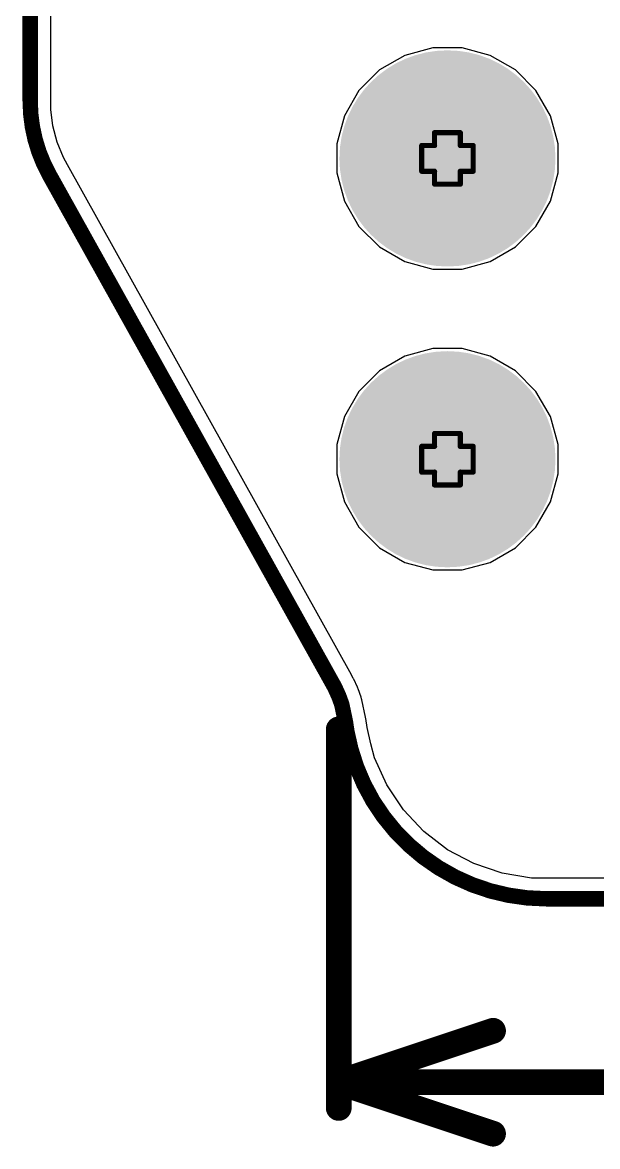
# Model space of a CAD drawing. Header units: inches. Extents: x -3 to 5381, y -57 to 5355.
# Drawn here: x 2.13 to 7.81, y -53.85 to -42.75 of the extents above; entities that cross this region are included whole.
import ezdxf

# ---------------------------------------------------------------- set-up
doc = ezdxf.new("R2010")
doc.units = ezdxf.units.IN
for name, color, linetype in [('Board_Outline', 216, 'Continuous'), ('Bottom Layer', 5, 'Continuous'), ('Bottom Solder', 6, 'Continuous'), ('Dimension', 6, 'Continuous'), ('Drill Drawing', 1, 'Continuous'), ('Multi-Layer', 9, 'Continuous'), ('Pad Holes', 156, 'Continuous'), ('Top Layer', 1, 'Continuous'), ('Top Solder', 216, 'Continuous')]:
    doc.layers.add(name, color=color, linetype=linetype)

msp = doc.modelspace()

# ---------------------------------------------------------------- hatches: boundary and pattern name
at = {"layer": 'Bottom Layer'}
h = msp.add_hatch(color=5, dxfattribs=at)
edge = h.paths.add_edge_path()
edge.add_arc((6.33, -44.096), 0.965, 0, 360)
h = msp.add_hatch(color=5, dxfattribs=at)
edge = h.paths.add_edge_path()
edge.add_arc((6.33, -47.066), 0.965, 0, 360)
at = {"layer": 'Bottom Solder'}
h = msp.add_hatch(color=6, dxfattribs=at)
edge = h.paths.add_edge_path()
edge.add_arc((6.33, -44.096), 1.067, 0, 360)
h = msp.add_hatch(color=6, dxfattribs=at)
edge = h.paths.add_edge_path()
edge.add_arc((6.33, -47.066), 1.067, 0, 360)
at = {"layer": 'Multi-Layer'}
h = msp.add_hatch(color=9, dxfattribs=at)
edge = h.paths.add_edge_path()
edge.add_arc((6.33, -44.096), 0.965, 0, 360)
h = msp.add_hatch(color=9, dxfattribs=at)
edge = h.paths.add_edge_path()
edge.add_arc((6.33, -47.066), 0.965, 0, 360)
at = {"layer": 'Pad Holes'}
h = msp.add_hatch(color=7, dxfattribs=at)
edge = h.paths.add_edge_path()
edge.add_arc((6.33, -44.096), 0.965, 0, 360)
h = msp.add_hatch(color=7, dxfattribs=at)
edge = h.paths.add_edge_path()
edge.add_arc((6.33, -47.066), 0.965, 0, 360)
at = {"layer": 'Top Layer'}
h = msp.add_hatch(color=1, dxfattribs=at)
edge = h.paths.add_edge_path()
edge.add_arc((6.33, -44.096), 0.965, 0, 360)
h = msp.add_hatch(color=1, dxfattribs=at)
edge = h.paths.add_edge_path()
edge.add_arc((6.33, -47.066), 0.965, 0, 360)
at = {"layer": 'Top Solder'}
h = msp.add_hatch(color=216, dxfattribs=at)
edge = h.paths.add_edge_path()
edge.add_arc((6.33, -44.096), 1.067, 0, 360)
h = msp.add_hatch(color=216, dxfattribs=at)
edge = h.paths.add_edge_path()
edge.add_arc((6.33, -47.066), 1.067, 0, 360)

# ---------------------------------------------------------------- linework, layer by layer
at = {"layer": 'Board_Outline'}
for points in [[(2.209, -43.53, 0.152, 0.152, 0), (2.209, -39.739, 0.152, 0.152, 0)], [(2.399, -44.26, 0.152, 0.152, -0.127786), (2.209, -43.53, 0.152, 0.152, 0)], [(2.399, -44.26, 0.152, 0.152, 0), (5.204, -49.294, 0.152, 0.152, 0)], [(5.204, -49.294, 0.152, 0.152, 0), (5.22, -49.324, 0.152, 0.152, 0)], [(5.22, -49.324, 0.152, 0.152, 0), (5.256, -49.403, 0.152, 0.152, 0)], [(5.256, -49.403, 0.152, 0.152, 0), (5.286, -49.485, 0.152, 0.152, 0)], [(5.286, -49.485, 0.152, 0.152, 0), (5.322, -49.655, 0.152, 0.152, 0)], [(5.322, -49.655, 0.152, 0.152, 0), (5.337, -49.754, 0.152, 0.152, 0)], [(5.337, -49.754, 0.152, 0.152, 0), (5.375, -49.924, 0.152, 0.152, 0)], [(7.307, -51.406, 0.152, 0.152, -0.339455), (5.375, -49.924, 0.152, 0.152, 0)], [(7.307, -51.406, 0.152, 0.152, 0), (31.354, -51.406, 0.152, 0.152, 0)]]:
    msp.add_lwpolyline(points, format="xyseb", dxfattribs=at)
for points in [[(2.171, -43.53, 0.0762, 0.0762, 1), (2.247, -43.53, 0.0762, 0.0762, 1)], [(2.171, -43.53, 0.0762, 0.0762, 1), (2.247, -43.53, 0.0762, 0.0762, 1)], [(2.361, -44.26, 0.0762, 0.0762, 1), (2.437, -44.26, 0.0762, 0.0762, 1)], [(2.361, -44.26, 0.0762, 0.0762, 1), (2.437, -44.26, 0.0762, 0.0762, 1)], [(5.166, -49.294, 0.0762, 0.0762, 1), (5.242, -49.294, 0.0762, 0.0762, 1)], [(5.166, -49.294, 0.0762, 0.0762, 1), (5.242, -49.294, 0.0762, 0.0762, 1)], [(5.182, -49.324, 0.0762, 0.0762, 1), (5.258, -49.324, 0.0762, 0.0762, 1)], [(5.182, -49.324, 0.0762, 0.0762, 1), (5.258, -49.324, 0.0762, 0.0762, 1)], [(5.218, -49.403, 0.0762, 0.0762, 1), (5.294, -49.403, 0.0762, 0.0762, 1)], [(5.218, -49.403, 0.0762, 0.0762, 1), (5.294, -49.403, 0.0762, 0.0762, 1)], [(5.248, -49.485, 0.0762, 0.0762, 1), (5.324, -49.485, 0.0762, 0.0762, 1)], [(5.248, -49.485, 0.0762, 0.0762, 1), (5.324, -49.485, 0.0762, 0.0762, 1)], [(5.284, -49.655, 0.0762, 0.0762, 1), (5.36, -49.655, 0.0762, 0.0762, 1)], [(5.284, -49.655, 0.0762, 0.0762, 1), (5.36, -49.655, 0.0762, 0.0762, 1)], [(5.299, -49.754, 0.0762, 0.0762, 1), (5.375, -49.754, 0.0762, 0.0762, 1)], [(5.299, -49.754, 0.0762, 0.0762, 1), (5.375, -49.754, 0.0762, 0.0762, 1)], [(5.337, -49.924, 0.0762, 0.0762, 1), (5.413, -49.924, 0.0762, 0.0762, 1)], [(5.337, -49.924, 0.0762, 0.0762, 1), (5.413, -49.924, 0.0762, 0.0762, 1)], [(7.269, -51.406, 0.0762, 0.0762, 1), (7.345, -51.406, 0.0762, 0.0762, 1)], [(7.269, -51.406, 0.0762, 0.0762, 1), (7.345, -51.406, 0.0762, 0.0762, 1)]]:
    msp.add_lwpolyline(points, format="xyseb", close=True, dxfattribs=at)
at = {"layer": 'Bottom Layer'}
for p, q in [((2.413, -43.612), (2.413, -39.739)), ((6.186, -43.004), (5.909, -43.079)), ((6.474, -43.004), (6.186, -43.004)), ((6.752, -43.079), (6.474, -43.004)), ((5.909, -43.079), (5.66, -43.222)), ((7.001, -43.222), (6.752, -43.079)), ((5.66, -43.222), (5.456, -43.426)), ((7.204, -43.426), (7.001, -43.222)), ((5.456, -43.426), (5.313, -43.675)), ((7.348, -43.675), (7.204, -43.426)), ((2.434, -43.776), (2.413, -43.612)), ((5.313, -43.675), (5.238, -43.952)), ((7.422, -43.952), (7.348, -43.675)), ((2.475, -43.935), (2.434, -43.776)), ((2.537, -44.088), (2.475, -43.935)), ((5.238, -43.952), (5.238, -44.24)), ((7.422, -44.24), (7.422, -43.952)), ((2.577, -44.161), (2.537, -44.088)), ((5.382, -49.194), (2.577, -44.161)), ((5.238, -44.24), (5.313, -44.518)), ((7.348, -44.518), (7.422, -44.24)), ((5.313, -44.518), (5.456, -44.767)), ((7.204, -44.767), (7.348, -44.518)), ((5.456, -44.767), (5.66, -44.97)), ((7.001, -44.97), (7.204, -44.767)), ((5.66, -44.97), (5.909, -45.114)), ((6.752, -45.114), (7.001, -44.97)), ((5.909, -45.114), (6.186, -45.188)), ((6.474, -45.188), (6.752, -45.114)), ((6.186, -45.188), (6.474, -45.188)), ((5.909, -46.049), (5.66, -46.192)), ((6.186, -45.974), (5.909, -46.049)), ((6.474, -45.974), (6.186, -45.974)), ((6.752, -46.049), (6.474, -45.974)), ((7.001, -46.192), (6.752, -46.049)), ((5.66, -46.192), (5.456, -46.396)), ((7.204, -46.396), (7.001, -46.192)), ((5.456, -46.396), (5.313, -46.645)), ((7.348, -46.645), (7.204, -46.396)), ((5.313, -46.645), (5.238, -46.922)), ((7.422, -46.922), (7.348, -46.645)), ((5.238, -46.922), (5.238, -47.21)), ((7.422, -47.21), (7.422, -46.922)), ((5.238, -47.21), (5.313, -47.488)), ((7.348, -47.488), (7.422, -47.21)), ((5.313, -47.488), (5.456, -47.737)), ((7.204, -47.737), (7.348, -47.488)), ((5.456, -47.737), (5.66, -47.94)), ((7.001, -47.94), (7.204, -47.737)), ((5.66, -47.94), (5.909, -48.084)), ((6.752, -48.084), (7.001, -47.94)), ((5.909, -48.084), (6.186, -48.158)), ((6.186, -48.158), (6.474, -48.158)), ((6.474, -48.158), (6.752, -48.084)), ((5.382, -49.196), (5.382, -49.194)), ((5.383, -49.197), (5.382, -49.196)), ((5.4, -49.227), (5.383, -49.197)), ((5.401, -49.233), (5.4, -49.227)), ((5.405, -49.239), (5.401, -49.233)), ((5.442, -49.318), (5.405, -49.239)), ((5.444, -49.327), (5.442, -49.318)), ((5.448, -49.334), (5.444, -49.327)), ((5.478, -49.416), (5.448, -49.334)), ((5.48, -49.43), (5.478, -49.416)), ((5.485, -49.442), (5.48, -49.43)), ((5.522, -49.613), (5.485, -49.442)), ((5.522, -49.619), (5.522, -49.613)), ((5.524, -49.625), (5.522, -49.619)), ((5.538, -49.716), (5.524, -49.625)), ((5.573, -49.875), (5.538, -49.716)), ((5.61, -50.013), (5.573, -49.875)), ((5.732, -50.281), (5.61, -50.013)), ((5.895, -50.526), (5.732, -50.281)), ((6.097, -50.741), (5.895, -50.526)), ((6.33, -50.921), (6.097, -50.741)), ((6.59, -51.059), (6.33, -50.921)), ((6.869, -51.154), (6.59, -51.059)), ((7.16, -51.202), (6.869, -51.154)), ((7.307, -51.202), (7.16, -51.202)), ((31.351, -51.202), (7.307, -51.202))]:
    msp.add_line(p, q, dxfattribs=at)
at = {"layer": 'Dimension'}
for points in [[(5.256, -53.471, 0.254, 0.254, 0), (5.256, -49.733, 0.254, 0.254, 0)], [(5.256, -53.217, 0.254, 0.254, 0), (6.78, -52.709, 0.254, 0.254, 0)], [(5.256, -53.217, 0.254, 0.254, 0), (6.78, -53.725, 0.254, 0.254, 0)], [(5.256, -53.217, 0.254, 0.254, 0), (13.533, -53.217, 0.254, 0.254, 0)]]:
    msp.add_lwpolyline(points, format="xyseb", dxfattribs=at)
for points in [[(5.193, -49.733, 0.127, 0.127, 1), (5.32, -49.733, 0.127, 0.127, 1)], [(6.717, -52.709, 0.127, 0.127, 1), (6.844, -52.709, 0.127, 0.127, 1)], [(5.193, -53.217, 0.127, 0.127, 1), (5.32, -53.217, 0.127, 0.127, 1)], [(5.193, -53.217, 0.127, 0.127, 1), (5.32, -53.217, 0.127, 0.127, 1)], [(5.193, -53.217, 0.127, 0.127, 1), (5.32, -53.217, 0.127, 0.127, 1)], [(5.193, -53.471, 0.127, 0.127, 1), (5.32, -53.471, 0.127, 0.127, 1)], [(6.717, -53.725, 0.127, 0.127, 1), (6.844, -53.725, 0.127, 0.127, 1)]]:
    msp.add_lwpolyline(points, format="xyseb", close=True, dxfattribs=at)
at = {"layer": 'Drill Drawing'}
for points in [[(6.203, -43.969, 0.0508, 0.0508, 0), (6.203, -43.842, 0.0508, 0.0508, 0)], [(6.203, -43.842, 0.0508, 0.0508, 0), (6.457, -43.842, 0.0508, 0.0508, 0)], [(6.457, -43.969, 0.0508, 0.0508, 0), (6.457, -43.842, 0.0508, 0.0508, 0)], [(6.076, -44.223, 0.0508, 0.0508, 0), (6.076, -43.969, 0.0508, 0.0508, 0)], [(6.076, -43.969, 0.0508, 0.0508, 0), (6.203, -43.969, 0.0508, 0.0508, 0)], [(6.457, -43.969, 0.0508, 0.0508, 0), (6.584, -43.969, 0.0508, 0.0508, 0)], [(6.584, -44.223, 0.0508, 0.0508, 0), (6.584, -43.969, 0.0508, 0.0508, 0)], [(6.076, -44.223, 0.0508, 0.0508, 0), (6.203, -44.223, 0.0508, 0.0508, 0)], [(6.203, -44.35, 0.0508, 0.0508, 0), (6.203, -44.223, 0.0508, 0.0508, 0)], [(6.457, -44.223, 0.0508, 0.0508, 0), (6.584, -44.223, 0.0508, 0.0508, 0)], [(6.457, -44.35, 0.0508, 0.0508, 0), (6.457, -44.223, 0.0508, 0.0508, 0)], [(6.203, -44.35, 0.0508, 0.0508, 0), (6.457, -44.35, 0.0508, 0.0508, 0)], [(6.203, -46.939, 0.0508, 0.0508, 0), (6.203, -46.812, 0.0508, 0.0508, 0)], [(6.203, -46.812, 0.0508, 0.0508, 0), (6.457, -46.812, 0.0508, 0.0508, 0)], [(6.457, -46.939, 0.0508, 0.0508, 0), (6.457, -46.812, 0.0508, 0.0508, 0)], [(6.076, -47.193, 0.0508, 0.0508, 0), (6.076, -46.939, 0.0508, 0.0508, 0)], [(6.076, -46.939, 0.0508, 0.0508, 0), (6.203, -46.939, 0.0508, 0.0508, 0)], [(6.457, -46.939, 0.0508, 0.0508, 0), (6.584, -46.939, 0.0508, 0.0508, 0)], [(6.584, -47.193, 0.0508, 0.0508, 0), (6.584, -46.939, 0.0508, 0.0508, 0)], [(6.076, -47.193, 0.0508, 0.0508, 0), (6.203, -47.193, 0.0508, 0.0508, 0)], [(6.203, -47.32, 0.0508, 0.0508, 0), (6.203, -47.193, 0.0508, 0.0508, 0)], [(6.457, -47.193, 0.0508, 0.0508, 0), (6.584, -47.193, 0.0508, 0.0508, 0)], [(6.457, -47.32, 0.0508, 0.0508, 0), (6.457, -47.193, 0.0508, 0.0508, 0)], [(6.203, -47.32, 0.0508, 0.0508, 0), (6.457, -47.32, 0.0508, 0.0508, 0)]]:
    msp.add_lwpolyline(points, format="xyseb", dxfattribs=at)
for points in [[(6.19, -43.842, 0.0254, 0.0254, 1), (6.216, -43.842, 0.0254, 0.0254, 1)], [(6.19, -43.842, 0.0254, 0.0254, 1), (6.216, -43.842, 0.0254, 0.0254, 1)], [(6.444, -43.842, 0.0254, 0.0254, 1), (6.47, -43.842, 0.0254, 0.0254, 1)], [(6.444, -43.842, 0.0254, 0.0254, 1), (6.47, -43.842, 0.0254, 0.0254, 1)], [(6.063, -43.969, 0.0254, 0.0254, 1), (6.089, -43.969, 0.0254, 0.0254, 1)], [(6.063, -43.969, 0.0254, 0.0254, 1), (6.089, -43.969, 0.0254, 0.0254, 1)], [(6.19, -43.969, 0.0254, 0.0254, 1), (6.216, -43.969, 0.0254, 0.0254, 1)], [(6.19, -43.969, 0.0254, 0.0254, 1), (6.216, -43.969, 0.0254, 0.0254, 1)], [(6.444, -43.969, 0.0254, 0.0254, 1), (6.47, -43.969, 0.0254, 0.0254, 1)], [(6.444, -43.969, 0.0254, 0.0254, 1), (6.47, -43.969, 0.0254, 0.0254, 1)], [(6.571, -43.969, 0.0254, 0.0254, 1), (6.597, -43.969, 0.0254, 0.0254, 1)], [(6.571, -43.969, 0.0254, 0.0254, 1), (6.597, -43.969, 0.0254, 0.0254, 1)], [(6.063, -44.223, 0.0254, 0.0254, 1), (6.089, -44.223, 0.0254, 0.0254, 1)], [(6.063, -44.223, 0.0254, 0.0254, 1), (6.089, -44.223, 0.0254, 0.0254, 1)], [(6.19, -44.223, 0.0254, 0.0254, 1), (6.216, -44.223, 0.0254, 0.0254, 1)], [(6.19, -44.223, 0.0254, 0.0254, 1), (6.216, -44.223, 0.0254, 0.0254, 1)], [(6.444, -44.223, 0.0254, 0.0254, 1), (6.47, -44.223, 0.0254, 0.0254, 1)], [(6.444, -44.223, 0.0254, 0.0254, 1), (6.47, -44.223, 0.0254, 0.0254, 1)], [(6.571, -44.223, 0.0254, 0.0254, 1), (6.597, -44.223, 0.0254, 0.0254, 1)], [(6.571, -44.223, 0.0254, 0.0254, 1), (6.597, -44.223, 0.0254, 0.0254, 1)], [(6.19, -44.35, 0.0254, 0.0254, 1), (6.216, -44.35, 0.0254, 0.0254, 1)], [(6.19, -44.35, 0.0254, 0.0254, 1), (6.216, -44.35, 0.0254, 0.0254, 1)], [(6.444, -44.35, 0.0254, 0.0254, 1), (6.47, -44.35, 0.0254, 0.0254, 1)], [(6.444, -44.35, 0.0254, 0.0254, 1), (6.47, -44.35, 0.0254, 0.0254, 1)], [(6.19, -46.812, 0.0254, 0.0254, 1), (6.216, -46.812, 0.0254, 0.0254, 1)], [(6.19, -46.812, 0.0254, 0.0254, 1), (6.216, -46.812, 0.0254, 0.0254, 1)], [(6.444, -46.812, 0.0254, 0.0254, 1), (6.47, -46.812, 0.0254, 0.0254, 1)], [(6.444, -46.812, 0.0254, 0.0254, 1), (6.47, -46.812, 0.0254, 0.0254, 1)], [(6.063, -46.939, 0.0254, 0.0254, 1), (6.089, -46.939, 0.0254, 0.0254, 1)], [(6.063, -46.939, 0.0254, 0.0254, 1), (6.089, -46.939, 0.0254, 0.0254, 1)], [(6.19, -46.939, 0.0254, 0.0254, 1), (6.216, -46.939, 0.0254, 0.0254, 1)], [(6.19, -46.939, 0.0254, 0.0254, 1), (6.216, -46.939, 0.0254, 0.0254, 1)], [(6.444, -46.939, 0.0254, 0.0254, 1), (6.47, -46.939, 0.0254, 0.0254, 1)], [(6.444, -46.939, 0.0254, 0.0254, 1), (6.47, -46.939, 0.0254, 0.0254, 1)], [(6.571, -46.939, 0.0254, 0.0254, 1), (6.597, -46.939, 0.0254, 0.0254, 1)], [(6.571, -46.939, 0.0254, 0.0254, 1), (6.597, -46.939, 0.0254, 0.0254, 1)], [(6.063, -47.193, 0.0254, 0.0254, 1), (6.089, -47.193, 0.0254, 0.0254, 1)], [(6.063, -47.193, 0.0254, 0.0254, 1), (6.089, -47.193, 0.0254, 0.0254, 1)], [(6.19, -47.193, 0.0254, 0.0254, 1), (6.216, -47.193, 0.0254, 0.0254, 1)], [(6.19, -47.193, 0.0254, 0.0254, 1), (6.216, -47.193, 0.0254, 0.0254, 1)], [(6.444, -47.193, 0.0254, 0.0254, 1), (6.47, -47.193, 0.0254, 0.0254, 1)], [(6.444, -47.193, 0.0254, 0.0254, 1), (6.47, -47.193, 0.0254, 0.0254, 1)], [(6.571, -47.193, 0.0254, 0.0254, 1), (6.597, -47.193, 0.0254, 0.0254, 1)], [(6.571, -47.193, 0.0254, 0.0254, 1), (6.597, -47.193, 0.0254, 0.0254, 1)], [(6.19, -47.32, 0.0254, 0.0254, 1), (6.216, -47.32, 0.0254, 0.0254, 1)], [(6.19, -47.32, 0.0254, 0.0254, 1), (6.216, -47.32, 0.0254, 0.0254, 1)], [(6.444, -47.32, 0.0254, 0.0254, 1), (6.47, -47.32, 0.0254, 0.0254, 1)], [(6.444, -47.32, 0.0254, 0.0254, 1), (6.47, -47.32, 0.0254, 0.0254, 1)]]:
    msp.add_lwpolyline(points, format="xyseb", close=True, dxfattribs=at)
at = {"layer": 'Top Layer'}
for p, q in [((2.413, -43.612), (2.413, -39.739)), ((6.186, -43.004), (5.909, -43.079)), ((6.474, -43.004), (6.186, -43.004)), ((6.752, -43.079), (6.474, -43.004)), ((5.909, -43.079), (5.66, -43.222)), ((7.001, -43.222), (6.752, -43.079)), ((5.66, -43.222), (5.456, -43.426)), ((7.204, -43.426), (7.001, -43.222)), ((5.456, -43.426), (5.313, -43.675)), ((7.348, -43.675), (7.204, -43.426)), ((2.434, -43.776), (2.413, -43.612)), ((5.313, -43.675), (5.238, -43.952)), ((7.422, -43.952), (7.348, -43.675)), ((2.475, -43.935), (2.434, -43.776)), ((2.537, -44.088), (2.475, -43.935)), ((5.238, -43.952), (5.238, -44.24)), ((7.422, -44.24), (7.422, -43.952)), ((2.577, -44.161), (2.537, -44.088)), ((5.382, -49.194), (2.577, -44.161)), ((5.238, -44.24), (5.313, -44.518)), ((7.348, -44.518), (7.422, -44.24)), ((5.313, -44.518), (5.456, -44.767)), ((7.204, -44.767), (7.348, -44.518)), ((5.456, -44.767), (5.66, -44.97)), ((7.001, -44.97), (7.204, -44.767)), ((5.66, -44.97), (5.909, -45.114)), ((6.752, -45.114), (7.001, -44.97)), ((5.909, -45.114), (6.186, -45.188)), ((6.474, -45.188), (6.752, -45.114)), ((6.186, -45.188), (6.474, -45.188)), ((5.909, -46.049), (5.66, -46.192)), ((6.186, -45.974), (5.909, -46.049)), ((6.474, -45.974), (6.186, -45.974)), ((6.752, -46.049), (6.474, -45.974)), ((7.001, -46.192), (6.752, -46.049)), ((5.66, -46.192), (5.456, -46.396)), ((7.204, -46.396), (7.001, -46.192)), ((5.456, -46.396), (5.313, -46.645)), ((7.348, -46.645), (7.204, -46.396)), ((5.313, -46.645), (5.238, -46.922)), ((7.422, -46.922), (7.348, -46.645)), ((5.238, -46.922), (5.238, -47.21)), ((7.422, -47.21), (7.422, -46.922)), ((5.238, -47.21), (5.313, -47.488)), ((7.348, -47.488), (7.422, -47.21)), ((5.313, -47.488), (5.456, -47.737)), ((7.204, -47.737), (7.348, -47.488)), ((5.456, -47.737), (5.66, -47.94)), ((7.001, -47.94), (7.204, -47.737)), ((5.66, -47.94), (5.909, -48.084)), ((6.752, -48.084), (7.001, -47.94)), ((5.909, -48.084), (6.186, -48.158)), ((6.186, -48.158), (6.474, -48.158)), ((6.474, -48.158), (6.752, -48.084)), ((5.382, -49.196), (5.382, -49.194)), ((5.383, -49.197), (5.382, -49.196)), ((5.4, -49.227), (5.383, -49.197)), ((5.401, -49.233), (5.4, -49.227)), ((5.405, -49.239), (5.401, -49.233)), ((5.442, -49.318), (5.405, -49.239)), ((5.444, -49.327), (5.442, -49.318)), ((5.448, -49.334), (5.444, -49.327)), ((5.478, -49.416), (5.448, -49.334)), ((5.48, -49.43), (5.478, -49.416)), ((5.485, -49.442), (5.48, -49.43)), ((5.522, -49.613), (5.485, -49.442)), ((5.522, -49.619), (5.522, -49.613)), ((5.524, -49.625), (5.522, -49.619)), ((5.538, -49.716), (5.524, -49.625)), ((5.573, -49.875), (5.538, -49.716)), ((5.61, -50.013), (5.573, -49.875)), ((5.732, -50.281), (5.61, -50.013)), ((5.895, -50.526), (5.732, -50.281)), ((6.097, -50.741), (5.895, -50.526)), ((6.33, -50.921), (6.097, -50.741)), ((6.59, -51.059), (6.33, -50.921)), ((6.869, -51.154), (6.59, -51.059)), ((7.16, -51.202), (6.869, -51.154)), ((7.307, -51.202), (7.16, -51.202)), ((31.351, -51.202), (7.307, -51.202))]:
    msp.add_line(p, q, dxfattribs=at)

doc.saveas('drawing.dxf')
